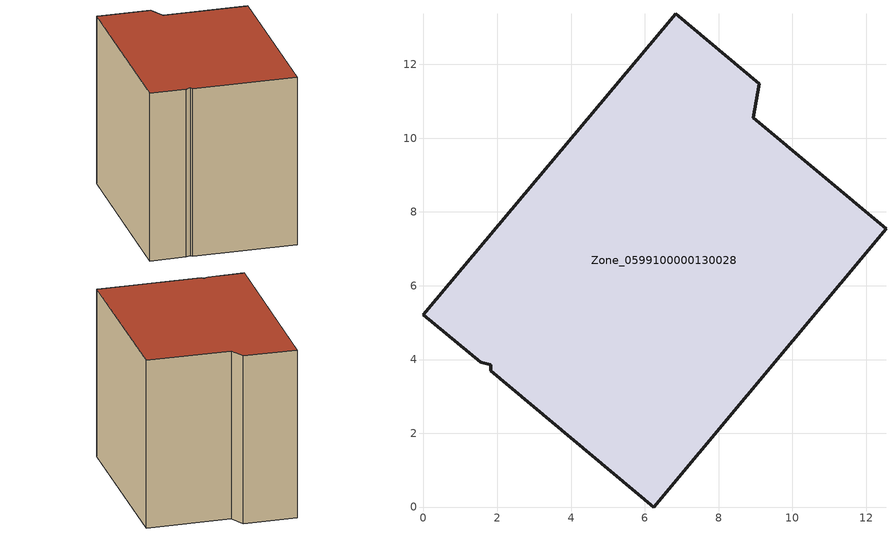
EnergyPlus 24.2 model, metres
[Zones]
Zone_0599100000130028
 floor ground (C_G): 1.55,3.92 0,5.22 6.84,13.37 9.11,11.47 8.94,10.56 12.54,7.55 6.25,0 1.82,3.7 1.83,3.86 z0
 wall outside (C_F): 6.25,0 12.54,7.55 8.94,10.56 9.11,11.47 6.84,13.37 0,5.22 1.55,3.92 1.83,3.86 1.82,3.7 6.25,0 z0:9.73
 roof outside (C_R): 1.83,3.86 1.82,3.7 6.25,0 12.54,7.55 8.94,10.56 9.11,11.47 6.84,13.37 0,5.22 1.55,3.92 z9.73
[BUILDING]
Pand.0599100000130028: North Axis=0; Terrain=City; Loads Convergence Tolerance Value=0.04; Temperature Convergence Tolerance Value=0.4; Solar Distribution=FullExterior; Maximum Number of Warmup Days=25; Minimum Number of Warmup Days=1
[Site:Location]
Rotterdam.The.Hague.AP_ZH_NLD Design_Conditions: Latitude=51.96; Longitude=4.45; Time Zone=1; Elevation=-4.5
[SITE:GROUNDTEMPERATURE:BUILDINGSURFACE]
18, 18, 18, 18, 18, 18, 18, 18, 18, 18, 18, 18
[MATERIAL] Thermal Absorptance=0.9; Solar Absorptance=0.7; Visible Absorptance=0.7
Name | Roughness | Thickness | Conductivity | Density | Specific Heat
G.TC.1946-1964 | MediumSmooth | 0.15 | 1 | 540 | 1210
F.TC.1946-1964 | Rough | 0.3 | 0.857143 | 1920 | 840
R.TC.1946-1964 | MediumRough | 0.2 | 0.235294 | 1500 | 1000
[CONSTRUCTION]
C_G: G.TC.1946-1964
C_F: F.TC.1946-1964
C_R: R.TC.1946-1964
[ZONE]
Zone_0599100000130028: Type=1; Multiplier=1; Ceiling Height=Autocalculate; Volume=Autocalculate; Floor Area=autocalculate; Part of Total Floor Area=Yes
[ZONEINFILTRATION:DESIGNFLOWRATE]
Infil_Zone_0599100000130028: Zone or ZoneList or Space or SpaceList=Zone_0599100000130028; Schedule=AlwaysOn; Design Flow Rate Calculation Method=Flow/Area; Flow Rate per Floor Area=0.003; Constant Term Coefficient=1; Temperature Term Coefficient=0; Velocity Term Coefficient=0; Velocity Squared Term Coefficient=0
[HVACTEMPLATE:ZONE:IDEALLOADSAIRSYSTEM]
Zone_0599100000130028: Maximum Heating Supply Air Temperature=50; Minimum Cooling Supply Air Temperature=13; Maximum Heating Supply Air Humidity Ratio=0.0156; Minimum Cooling Supply Air Humidity Ratio=0.0077; Heating Limit=NoLimit; Cooling Limit=NoLimit; Dehumidification Control Type=ConstantSensibleHeatRatio; Cooling Sensible Heat Ratio=0.7; Dehumidification Setpoint=60; Humidification Control Type=None; Humidification Setpoint=30; Outdoor Air Method=None; Outdoor Air Flow Rate per Person=0.00944; Outdoor Air Flow Rate per Zone Floor Area=0; Outdoor Air Flow Rate per Zone=0; Demand Controlled Ventilation Type=None; Outdoor Air Economizer Type=NoEconomizer; Heat Recovery Type=None; Sensible Heat Recovery Effectiveness=0.7; Latent Heat Recovery Effectiveness=0.65
[ZONECONTROL:THERMOSTAT]
ThermostatControl_Zone_0599100000130028: Zone or ZoneList=Zone_0599100000130028; Control Type Schedule=DualSetpointControlType; Control 1=Thermostat_Zone_0599100000130028; Temperature Difference Between Cutout And Setpoint=0
[THERMOSTATSETPOINT:DUALSETPOINT]
Thermostat_Zone_0599100000130028: Heating Setpoint Temperature Schedule=HeatingSetpoint_Zone_0599100000130028; Cooling Setpoint Temperature Schedule=CoolingSetpoint_Zone_0599100000130028
[SCHEDULE:COMPACT]
HeatingSetpoint_Zone_0599100000130028: Through: 12/31, For: AllDays, Until: 24:00, 21
CoolingSetpoint_Zone_0599100000130028: Through: 12/31, For: AllDays, Until: 24:00, 24
DualSetpointControlType: Through: 12/31, For: AllDays, Until: 24:00, 4
AlwaysOn: Through: 12/31, For: AllDays, Until: 24:00, 1
